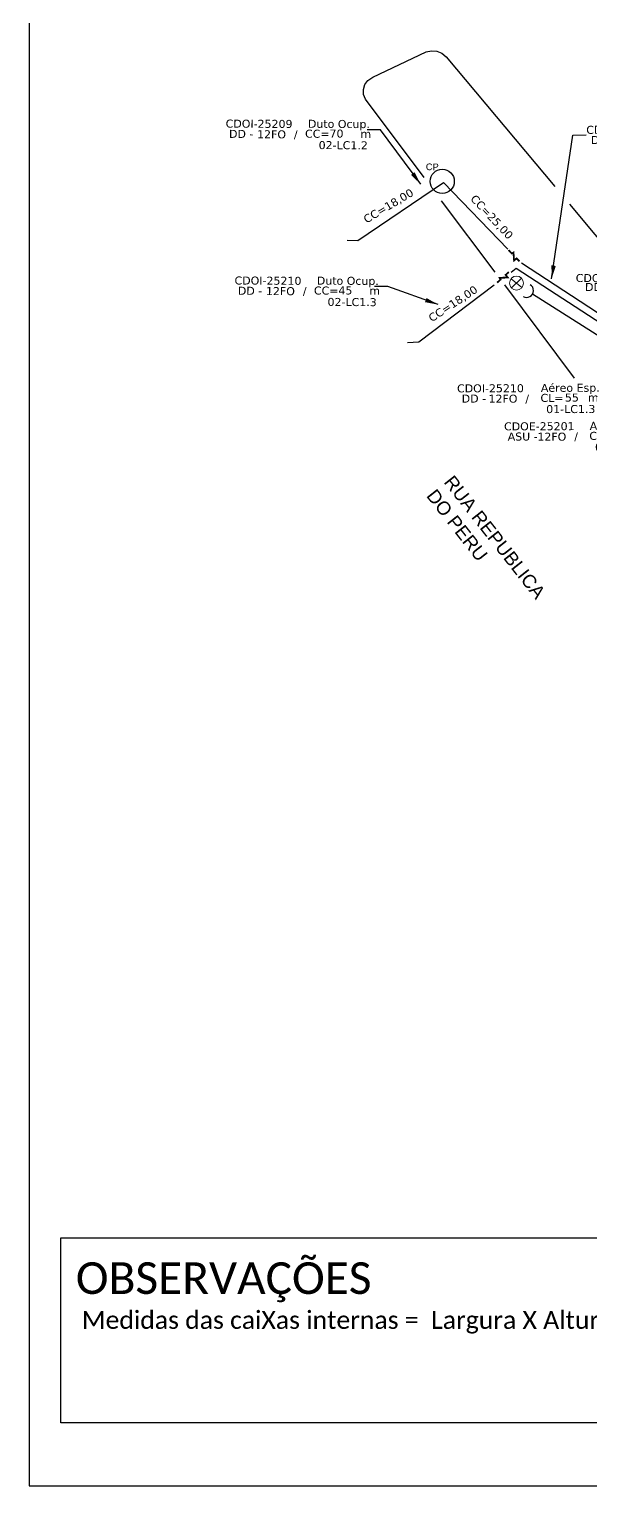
# Model space of a CAD drawing. Extents: x -89 to 749, y 705 to 1299.
# Drawn here: x -89.3 to 37.1, y 705 to 1032.7 of the extents above; entities that cross this region are included whole.
import ezdxf
from ezdxf.enums import TextEntityAlignment as Align

# ---------------------------------------------------------------- set-up
doc = ezdxf.new("R2010")
doc.units = 0
doc.linetypes.add('PHANTOM2', pattern=[1.25, 0.625, -0.125, 0.125, -0.125, 0.125, -0.125])
for name, color, linetype in [('CAP a instalar', 1, 'Continuous'), ('celulas gpon', 7, 'Continuous'), ('label_cabos', 7, 'Continuous'), ('Legenda', 1, 'Continuous'), ('locais', 7, 'Continuous'), ('locais legendas', 7, 'Continuous'), ('QUADRA', 7, 'Continuous'), ('Subida Lateral', 5, 'Continuous')]:
    doc.layers.add(name, color=color, linetype=linetype)
for name, color, linetype, lineweight in [('CORDOALHA_SUPORTE', 7, 'Continuous', 25), ('Postes', 1, 'Continuous', 0), ('Segmento Logradouro Texto', 7, 'Continuous', 0)]:
    doc.layers.add(name, color=color, linetype=linetype, lineweight=lineweight)
doc.layers.add('EXTRA', color=50, linetype='Continuous', plot=False)
doc.styles.add('DIGICADE', font='arial.ttf')
doc.styles.add('siredit', font='verdana.ttf')
doc.styles.get("Standard").update_dxf_attribs({"font": 'arial.ttf'})
doc.styles.add('WMF-Calibri0', font='calibri.ttf')
doc.dimstyles.new('CC', dxfattribs={"dimtxt": 1, "dimasz": 2, "dimexe": 0.18, "dimexo": 0.0625, "dimgap": 0.09, "dimtad": 0, "dimdec": 0, "dimrnd": 1, "dimzin": 0, "dimdsep": 46, "dimtxsty": 'siredit', "dimblk": 'NONE', "dimcen": 0, "dimse1": 1, "dimse2": 1, "dimsd1": 1, "dimsd2": 1, "dimclrt": 7, "dimadec": 0, "dimazin": 0, "dimtfac": 1, "dimtdec": 0, "dimtofl": 0, "dimtmove": 0, "dimatfit": 3, "dimfxl": 0, "dimtolj": 1, "dimtzin": 0, "dimarcsym": 0})

# ---------------------------------------------------------------- blocks, each defined once
blk = doc.blocks.new('pole_pole')
at = {"layer": 'Postes', "color": 1, "linetype": 'PHANTOM2'}
for points in [[(-0.0000079, 0.0000104), (0.0000075, -0.000002)], [(0.000007, 0.0000109), (-0.0000074, -0.0000025)]]:
    blk.add_lwpolyline(points, dxfattribs=at)
at = {"layer": 'Postes', "color": 1}
blk.add_circle((-0.0000002, 0.0000042), 0.00000987, dxfattribs=at)
blk = doc.blocks.new('LEGENDA DOS CABOS')
at = {"layer": 'EXTRA', "color": 0, "style": 'siredit'}
for tag, p in [('ID', (4.6, 0.97)), ('XX', (9.03, 0.97))]:
    blk.add_attdef(tag, text='', height=0.48, rotation=359.69, dxfattribs=at).set_placement(p, align=Align.MIDDLE_CENTER)
at = {"layer": 'Legenda', "color": 0, "style": 'siredit'}
for tag, p in [('TIPO_CABO', (1.31, 0)), ('CABO', (4.69, -0.05)), ('/', (6.81, -0.05)), ('METROS', (10.03, -0.05))]:
    blk.add_attdef(tag, text='', height=0.8, rotation=359.69, dxfattribs=at).set_placement(p, align=Align.MIDDLE_CENTER)
blk = doc.blocks.new('Inst CB DT OCUP CFOA-SM-DD-S-12')
at = {"layer": 'label_cabos', "color": 0, "style": 'siredit'}
for tag, flags, p in [('ID_ATIVIDADE', 3, (1.31, 2.67)), ('FATOR', 1, (11.56, 2.55))]:
    blk.add_attdef(tag, text='', height=1, rotation=359.69, dxfattribs=dict(at, flags=flags)).set_placement(p, align=Align.MIDDLE_CENTER)
for tag, p in [('TIPO_CABO', (1.11, 0)), ('DESTINO_CABO', (3.13, 1.26)), ('CABO', (4.69, -0.05)), ('/', (7.71, -0.05)), ('LANCE', (10.41, 0.02)), ('TIPO_CABO', (13.11, 1.24)), ('UND', (16.46, 0)), ('FID', (13.65, -1.41))]:
    blk.add_attdef(tag, text='', height=1, rotation=359.69, dxfattribs=at).set_placement(p, align=Align.MIDDLE_CENTER)
blk.add_attdef('QTDE', (11.93, -0.45), '', height=1, rotation=359.69, dxfattribs=at)
blk = doc.blocks.new('Inst CB ESP CFOA-SM-ASU-120-S-12')
at = {"layer": 'label_cabos', "color": 0, "style": 'siredit'}
for tag, flags, p in [('ID_ATIVIDADE', 3, (1.31, 2.67)), ('FATOR', 1, (11.56, 2.55))]:
    blk.add_attdef(tag, text='', height=1, rotation=359.69, dxfattribs=dict(at, flags=flags)).set_placement(p, align=Align.MIDDLE_CENTER)
for tag, p in [('TIPO_CABO', (1.26, 0)), ('DESTINO_CABO', (3.13, 1.26)), ('CABO', (4.69, -0.05)), ('/', (7.71, -0.05)), ('LANCE', (10.81, 0)), ('TIPO_CABO', (13.11, 1.24)), ('UND', (15.96, 0)), ('FID', (13.15, -1.41))]:
    blk.add_attdef(tag, text='', height=1, rotation=359.69, dxfattribs=at).set_placement(p, align=Align.MIDDLE_CENTER)
blk.add_attdef('QTDE', (12.43, -0.47), '', height=1, rotation=359.69, dxfattribs=at)
blk = doc.blocks.new('_None')

msp = doc.modelspace()

# ---------------------------------------------------------------- linework, layer by layer
msp.add_lwpolyline([(-89.32, 705.02), (749.25, 705.02), (749.25, 1299.02), (-89.32, 1299.02), (-89.32, 705.02)])
at = {"color": 7}
msp.add_lwpolyline([(-82.22, 760.79), (119.76, 760.79), (119.76, 719.23), (-82.22, 719.23)], close=True, dxfattribs=at)
at = {"layer": 'CAP a instalar', "color": 7, "ltscale": 7}
for points in [[(-17.76, 985.2), (-15.39, 985.18), (3.93, 998.2)], [(3.93, 998.2), (18.37, 983.19)], [(21.48, 980.13), (64.95, 951.71), (73.46, 954.49)], [(19.1, 978.05), (20.24, 978.92), (64.78, 949.99), (73.46, 954.49)], [(-4.2, 962.23), (-1.63, 962.33), (15.34, 975.2)]]:
    msp.add_lwpolyline(points, dxfattribs=at)
at = {"layer": 'CORDOALHA_SUPORTE'}
msp.add_lwpolyline([(21.83, 972.58, 1), (23.42, 975.19)], format="xyb", dxfattribs=at)
msp.add_lwpolyline([(62.21, 948.89), (23.93, 973.09)], dxfattribs=at)
at = {"layer": 'locais', "color": 5, "linetype": 'Continuous'}
msp.add_circle((3.62, 998.46), 2.72, dxfattribs=at)
at = {"layer": 'QUADRA', "color": 4}
for points in [[(-0.47, 999.36), (-13.67, 1016.96), (-14.07, 1018.02), (-14.11, 1019.14), (-13.77, 1020.23), (-13.08, 1021.16), (-12.02, 1021.91), (0.04, 1027.61), (1.23, 1027.84), (2.44, 1027.73), (3.55, 1027.27), (4.52, 1026.45), (28.95, 997.27)], [(15.56, 978), (3.48, 994.09)], [(32.22, 993.36), (43.67, 979.69)], [(33.41, 954.2), (17.67, 975.18)]]:
    msp.add_lwpolyline(points, dxfattribs=at)
at = {"layer": 'Subida Lateral', "color": 5, "const_width": 0.4}
for points in [[(21.01, 980.44), (20.34, 981.12), (19.78, 980.65), (19.65, 982.45), (19.28, 982.23), (18.54, 982.99)], [(18.59, 978.05), (17.89, 977.41), (18.35, 976.83), (16.53, 976.75), (16.75, 976.38), (15.97, 975.66)]]:
    msp.add_lwpolyline(points, dxfattribs=at)

# ---------------------------------------------------------------- block references
at = {"color": 0, "lineweight": 0}
ref = msp.add_blockref('Inst CB DT OCUP CFOA-SM-DD-S-12', (-43.22, 1009.13), dxfattribs=dict(at, xscale=1.799999999999997, yscale=1.799999999999997, zscale=1.799999999999997))
ref.add_attrib('DESTINO_CABO', 'CDOI-25209', dxfattribs={"layer": 'label_cabos', "color": 0, "height": 1.8, "rotation": 359.69, "style": 'siredit'}).set_placement((-37.58, 1011.41), align=Align.MIDDLE_CENTER)
ref.add_attrib('TIPO_CABO', 'Duto Ocup.', dxfattribs={"layer": 'label_cabos', "color": 0, "height": 1.8, "rotation": 359.69, "style": 'siredit'}).set_placement((-19.62, 1011.37), align=Align.MIDDLE_CENTER)
ref.add_attrib('/', '/', dxfattribs={"layer": 'label_cabos', "color": 0, "height": 1.8, "rotation": 359.69, "style": 'siredit'}).set_placement((-29.33, 1009.04), align=Align.MIDDLE_CENTER)
ref.add_attrib('FID', '02-LC1.2', dxfattribs={"layer": 'label_cabos', "color": 0, "height": 1.8, "rotation": 359.69, "style": 'siredit'}).set_placement((-18.65, 1006.59), align=Align.MIDDLE_CENTER)
ref.add_attrib('LANCE', 'CC=', dxfattribs={"layer": 'label_cabos', "color": 0, "height": 1.8, "rotation": 359.69, "style": 'siredit'}).set_placement((-24.48, 1009.17), align=Align.MIDDLE_CENTER)
ref.add_attrib('UND', 'm', dxfattribs={"layer": 'label_cabos', "color": 0, "height": 1.8, "rotation": 359.69, "style": 'siredit'}).set_placement((-13.58, 1009.14), align=Align.MIDDLE_CENTER)
ref.add_attrib('CABO', '12FO', dxfattribs={"layer": 'label_cabos', "color": 0, "height": 1.8, "rotation": 359.69, "style": 'siredit'}).set_placement((-34.78, 1009.04), align=Align.MIDDLE_CENTER)
ref.add_attrib('TIPO_CABO', 'DD - ', dxfattribs={"layer": 'label_cabos', "color": 0, "height": 1.8, "rotation": 359.69, "style": 'siredit'}).set_placement((-41.21, 1009.13), align=Align.MIDDLE_CENTER)
ref.add_attrib('QTDE', '70', (-21.74, 1008.32), dxfattribs={"layer": 'label_cabos', "color": 0, "height": 1.8, "rotation": 359.69, "style": 'siredit'})
ref = msp.add_blockref('Inst CB DT OCUP CFOA-SM-DD-S-12', (-41.22, 973.85), dxfattribs=dict(at, xscale=1.799999999999997, yscale=1.799999999999997, zscale=1.799999999999997))
ref.add_attrib('DESTINO_CABO', 'CDOI-25210', dxfattribs={"layer": 'label_cabos', "color": 0, "height": 1.8, "rotation": 359.69, "style": 'siredit'}).set_placement((-35.58, 976.12), align=Align.MIDDLE_CENTER)
ref.add_attrib('TIPO_CABO', 'Duto Ocup.', dxfattribs={"layer": 'label_cabos', "color": 0, "height": 1.8, "rotation": 359.69, "style": 'siredit'}).set_placement((-17.62, 976.09), align=Align.MIDDLE_CENTER)
ref.add_attrib('/', '/', dxfattribs={"layer": 'label_cabos', "color": 0, "height": 1.8, "rotation": 359.69, "style": 'siredit'}).set_placement((-27.33, 973.76), align=Align.MIDDLE_CENTER)
ref.add_attrib('FID', '02-LC1.3', dxfattribs={"layer": 'label_cabos', "color": 0, "height": 1.8, "rotation": 359.69, "style": 'siredit'}).set_placement((-16.65, 971.31), align=Align.MIDDLE_CENTER)
ref.add_attrib('LANCE', 'CC=', dxfattribs={"layer": 'label_cabos', "color": 0, "height": 1.8, "rotation": 359.69, "style": 'siredit'}).set_placement((-22.48, 973.89), align=Align.MIDDLE_CENTER)
ref.add_attrib('UND', 'm', dxfattribs={"layer": 'label_cabos', "color": 0, "height": 1.8, "rotation": 359.69, "style": 'siredit'}).set_placement((-11.58, 973.85), align=Align.MIDDLE_CENTER)
ref.add_attrib('CABO', '12FO', dxfattribs={"layer": 'label_cabos', "color": 0, "height": 1.8, "rotation": 359.69, "style": 'siredit'}).set_placement((-32.78, 973.76), align=Align.MIDDLE_CENTER)
ref.add_attrib('TIPO_CABO', 'DD - ', dxfattribs={"layer": 'label_cabos', "color": 0, "height": 1.8, "rotation": 359.69, "style": 'siredit'}).set_placement((-39.22, 973.84), align=Align.MIDDLE_CENTER)
ref.add_attrib('QTDE', '45', (-19.75, 973.03), dxfattribs={"layer": 'label_cabos', "color": 0, "height": 1.8, "rotation": 359.69, "style": 'siredit'})
at = {"layer": 'label_cabos'}
ref = msp.add_blockref('Inst CB ESP CFOA-SM-ASU-120-S-12', (37.93, 1007.75), dxfattribs=dict(at, xscale=1.799999999999997, yscale=1.799999999999997, zscale=1.799999999999997, rotation=0.4634636983097787))
ref.add_attrib('DESTINO_CABO', 'CDOI-25209', dxfattribs={"color": 0, "height": 1.8, "rotation": 0.1535, "style": 'siredit'}).set_placement((43.55, 1010.06), align=Align.MIDDLE_CENTER)
ref.add_attrib('TIPO_CABO', 'Aéreo Esp.', dxfattribs={"color": 0, "height": 1.8, "rotation": 0.1535, "style": 'siredit'}).set_placement((61.51, 1010.18), align=Align.MIDDLE_CENTER)
ref.add_attrib('CABO', '12FO', dxfattribs={"color": 0, "height": 1.8, "rotation": 0.1535, "style": 'siredit'}).set_placement((46.37, 1007.72), align=Align.MIDDLE_CENTER)
ref.add_attrib('/', '/', dxfattribs={"color": 0, "height": 1.8, "rotation": 0.1535, "style": 'siredit'}).set_placement((51.82, 1007.77), align=Align.MIDDLE_CENTER)
ref.add_attrib('TIPO_CABO', 'DD - ', dxfattribs={"color": 0, "height": 1.8, "rotation": 0.1535, "style": 'siredit'}).set_placement((40.2, 1007.76), align=Align.MIDDLE_CENTER)
ref.add_attrib('FID', '01-LC1.2', dxfattribs={"color": 0, "height": 1.8, "rotation": 0.1535, "style": 'siredit'}).set_placement((61.62, 1005.39), align=Align.MIDDLE_CENTER)
ref.add_attrib('LANCE', 'CL=', dxfattribs={"color": 0, "height": 1.8, "rotation": 0.1535, "style": 'siredit'}).set_placement((57.39, 1007.91), align=Align.MIDDLE_CENTER)
ref.add_attrib('QTDE', '55', (60.31, 1007.07), dxfattribs={"color": 0, "height": 1.8, "rotation": 0.1535, "style": 'siredit'})
ref.add_attrib('UND', 'm', dxfattribs={"color": 0, "height": 1.8, "rotation": 0.1535, "style": 'siredit'}).set_placement((66.67, 1007.98), align=Align.MIDDLE_CENTER)
at = {"layer": 'label_cabos', "color": 0, "lineweight": 0}
ref = msp.add_blockref('LEGENDA DOS CABOS', (33.55, 973.74), dxfattribs=dict(at, xscale=1.799999999999997, yscale=1.799999999999997, zscale=1.799999999999997))
ref.add_attrib('ID', 'CDOI-25202', dxfattribs={"color": 0, "height": 1.8, "rotation": 359.69, "style": 'siredit'}).set_placement((41.18, 976.68), align=Align.MIDDLE_CENTER)
ref.add_attrib('CABO', '12FO', dxfattribs={"color": 0, "height": 1.8, "rotation": 359.69, "style": 'siredit'}).set_placement((44.64, 974.6), align=Align.MIDDLE_CENTER)
ref.add_attrib('METROS', 'CL=100m', dxfattribs={"color": 0, "height": 1.8, "rotation": 359.69, "style": 'siredit'}).set_placement((59.4, 974.6), align=Align.MIDDLE_CENTER)
ref.add_attrib('XX', 'Aéreo/Subt.', dxfattribs={"color": 0, "height": 1.8, "rotation": 359.69, "style": 'siredit'}).set_placement((59.3, 976.76), align=Align.MIDDLE_CENTER)
ref.add_attrib('/', '/', dxfattribs={"color": 0, "height": 1.8, "rotation": 359.69, "style": 'siredit'}).set_placement((50.1, 974.6), align=Align.MIDDLE_CENTER)
ref.add_attrib('TIPO_CABO', 'DD -', dxfattribs={"color": 0, "height": 1.8, "rotation": 359.69, "style": 'siredit'}).set_placement((38.48, 974.68), align=Align.MIDDLE_CENTER)
at = {"layer": 'label_cabos'}
ref = msp.add_blockref('Inst CB ESP CFOA-SM-ASU-120-S-12', (8.85, 949.59), dxfattribs=dict(at, xscale=1.799999999999997, yscale=1.799999999999997, zscale=1.799999999999997, rotation=0.4634636983097787))
ref.add_attrib('DESTINO_CABO', 'CDOI-25210', dxfattribs={"color": 0, "height": 1.8, "rotation": 0.1535, "style": 'siredit'}).set_placement((14.47, 951.91), align=Align.MIDDLE_CENTER)
ref.add_attrib('TIPO_CABO', 'Aéreo Esp.', dxfattribs={"color": 0, "height": 1.8, "rotation": 0.1535, "style": 'siredit'}).set_placement((32.43, 952.02), align=Align.MIDDLE_CENTER)
ref.add_attrib('CABO', '12FO', dxfattribs={"color": 0, "height": 1.8, "rotation": 0.1535, "style": 'siredit'}).set_placement((17.29, 949.57), align=Align.MIDDLE_CENTER)
ref.add_attrib('/', '/', dxfattribs={"color": 0, "height": 1.8, "rotation": 0.1535, "style": 'siredit'}).set_placement((22.74, 949.61), align=Align.MIDDLE_CENTER)
ref.add_attrib('TIPO_CABO', 'DD - ', dxfattribs={"color": 0, "height": 1.8, "rotation": 0.1535, "style": 'siredit'}).set_placement((11.13, 949.6), align=Align.MIDDLE_CENTER)
ref.add_attrib('FID', '01-LC1.3', dxfattribs={"color": 0, "height": 1.8, "rotation": 0.1535, "style": 'siredit'}).set_placement((32.54, 947.24), align=Align.MIDDLE_CENTER)
ref.add_attrib('LANCE', 'CL=', dxfattribs={"color": 0, "height": 1.8, "rotation": 0.1535, "style": 'siredit'}).set_placement((28.31, 949.75), align=Align.MIDDLE_CENTER)
ref.add_attrib('QTDE', '55', (31.23, 948.92), dxfattribs={"color": 0, "height": 1.8, "rotation": 0.1535, "style": 'siredit'})
ref.add_attrib('UND', 'm', dxfattribs={"color": 0, "height": 1.8, "rotation": 0.1535, "style": 'siredit'}).set_placement((37.59, 949.83), align=Align.MIDDLE_CENTER)
ref = msp.add_blockref('Inst CB ESP CFOA-SM-ASU-120-S-12', (19.84, 941.05), dxfattribs=dict(at, xscale=1.799999999999997, yscale=1.799999999999997, zscale=1.799999999999997, rotation=0.4634636983097787))
ref.add_attrib('DESTINO_CABO', 'CDOE-25201', dxfattribs={"color": 0, "height": 1.8, "rotation": 0.1535, "style": 'siredit'}).set_placement((25.46, 943.37), align=Align.MIDDLE_CENTER)
ref.add_attrib('TIPO_CABO', 'Aéreo Esp.', dxfattribs={"color": 0, "height": 1.8, "rotation": 0.1535, "style": 'siredit'}).set_placement((43.42, 943.48), align=Align.MIDDLE_CENTER)
ref.add_attrib('CABO', '12FO', dxfattribs={"color": 0, "height": 1.8, "rotation": 0.1535, "style": 'siredit'}).set_placement((28.28, 941.02), align=Align.MIDDLE_CENTER)
ref.add_attrib('/', '/', dxfattribs={"color": 0, "height": 1.8, "rotation": 0.1535, "style": 'siredit'}).set_placement((33.73, 941.07), align=Align.MIDDLE_CENTER)
ref.add_attrib('TIPO_CABO', 'ASU - ', dxfattribs={"color": 0, "height": 1.8, "rotation": 0.1535, "style": 'siredit'}).set_placement((22.11, 941.06), align=Align.MIDDLE_CENTER)
ref.add_attrib('FID', '01-LC1.1', dxfattribs={"color": 0, "height": 1.8, "rotation": 0.1535, "style": 'siredit'}).set_placement((43.53, 938.69), align=Align.MIDDLE_CENTER)
ref.add_attrib('LANCE', 'CL=', dxfattribs={"color": 0, "height": 1.8, "rotation": 0.1535, "style": 'siredit'}).set_placement((39.3, 941.21), align=Align.MIDDLE_CENTER)
ref.add_attrib('QTDE', '30', (42.22, 940.38), dxfattribs={"color": 0, "height": 1.8, "rotation": 0.1535, "style": 'siredit'})
ref.add_attrib('UND', 'm', dxfattribs={"color": 0, "height": 1.8, "rotation": 0.1535, "style": 'siredit'}).set_placement((48.57, 941.28), align=Align.MIDDLE_CENTER)
at = {"layer": 'locais', "color": 10, "xscale": 160000, "yscale": 160000, "zscale": 160000}
msp.add_blockref('pole_pole', (20.36, 974.9), dxfattribs=at)

# ---------------------------------------------------------------- texts
at = {"color": 7, "style": 'WMF-Calibri0'}
msp.add_text('OBSERVAÇÕES', height=7.1308, dxfattribs=at).set_placement((-78.81, 748.18))
at = {"color": 7, "insert": (-77.46, 744.34), "char_height": 4, "width": 658.8434, "attachment_point": 1, "style": 'WMF-Calibri0'}
msp.add_mtext('Medidas das caiXas internas =  Largura X Altura X Profundidade (cm)', dxfattribs=at)
at = {"layer": 'celulas gpon', "style": 'siredit'}
for s, rotation, p in [('CC=18,00', 30.8953, (-13.42, 988.95)), ('CC=25,00', 313.2482, (9.82, 994.41)), ('CC=18,00', 33.4312, (1.28, 966.73))]:
    msp.add_text(s, height=1.8, rotation=rotation, dxfattribs=at).set_placement(p)
at = {"layer": 'locais legendas', "color": 5}
msp.add_text('CP', height=1.5, dxfattribs=at).set_placement((-0.07, 1000.97))
at = {"layer": 'Segmento Logradouro Texto', "linetype": 'Continuous', "insert": (6.2, 932.63), "char_height": 3, "width": 36.5757, "attachment_point": 1, "rotation": 308.142, "style": 'DIGICADE'}
msp.add_mtext('\\fArial|b0|i0|c0|p34;\\W1.0000000000;\\T1.0000000000;\\o\\lRUA REPUBLICA DO PERU', dxfattribs=at)
msp.add_mtext('\\fArial|b0|i0|c0|p34;\\W1.0000000000;\\T1.0000000000;\\o\\lRUA REPUBLICA DO PERU', dxfattribs=at)

# ---------------------------------------------------------------- leaders
at = {"layer": 'label_cabos'}
for points in [[(-1.22, 997.8), (-10.29, 1010.03), (-13.29, 1010.02)], [(28.24, 976.53), (32.99, 1008.87), (35.99, 1008.89)], [(2.73, 970.73), (-8.59, 974.81), (-11.59, 974.79)]]:
    msp.add_leader(points, dimstyle='CC', override={"dimasz": 3, "dimgap": 0.09, "dimtad": 0}, dxfattribs=at)

doc.saveas('drawing.dxf')
